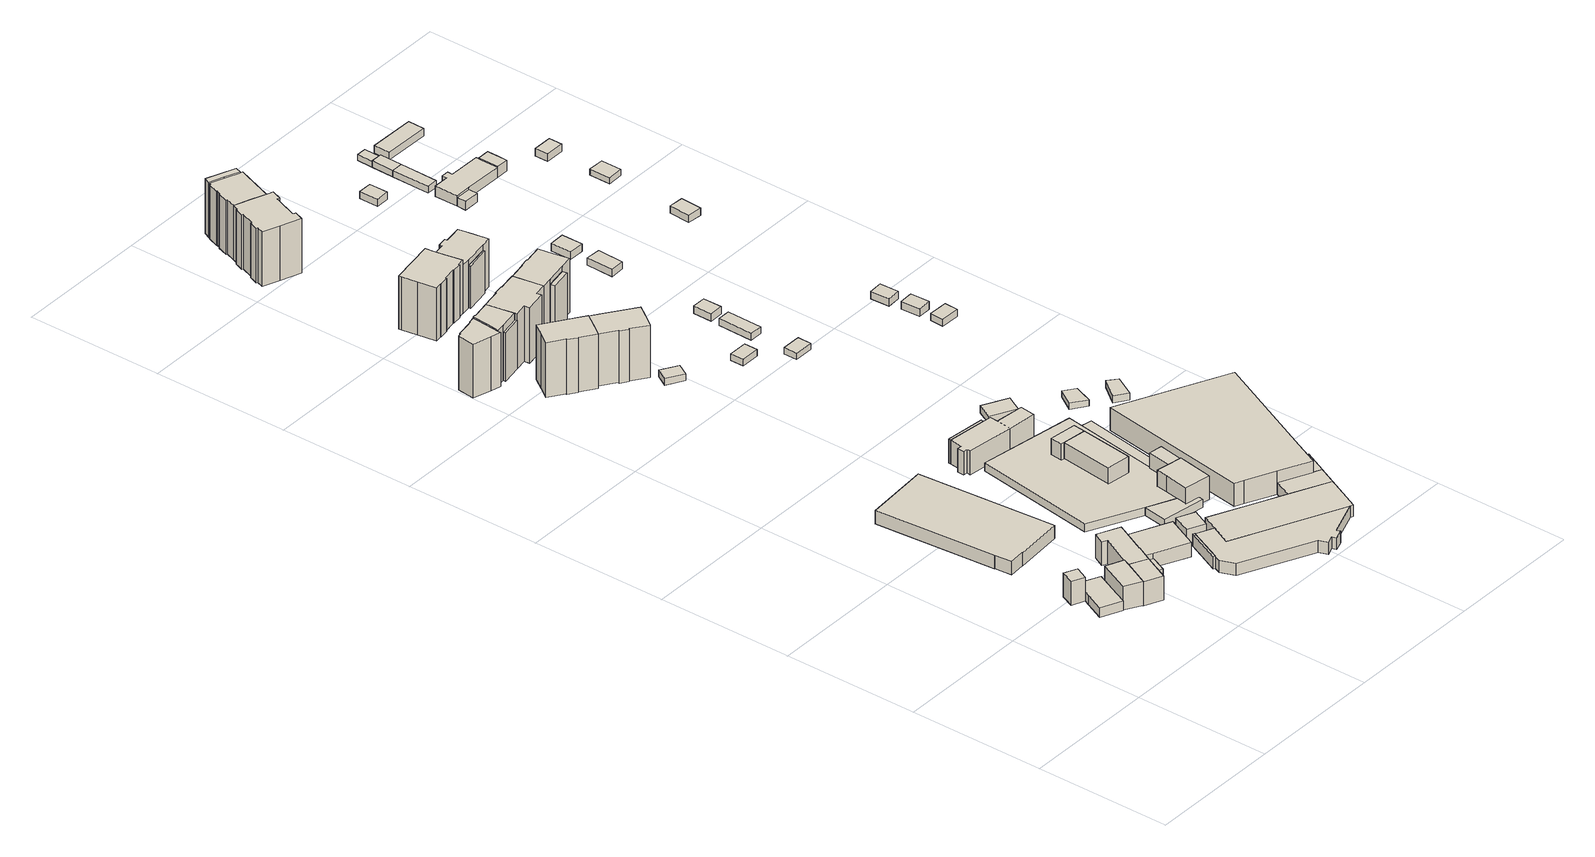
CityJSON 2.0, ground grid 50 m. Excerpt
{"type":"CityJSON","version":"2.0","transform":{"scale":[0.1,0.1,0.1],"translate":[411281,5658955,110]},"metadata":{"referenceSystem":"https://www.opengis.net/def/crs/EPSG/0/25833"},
"CityObjects":{
"building1":{"type":"Building","attributes":{"Gemeindeschluessel":14612000,"Dachneigung":49.4,"Dachorientierung":-65.41,"MittlereTraufHoehe":114.77,"QualitaetDacherkennung":26,"ObjektHoehe":6.87,"BodenHoehe":111.71,"Geometrietyp2DReferenz":"3000","AbsoluteHoehe":118.58,"Dachflaeche":164.08,"measuredHeight":6.87,"function":"31001_2000","roofType":"3100","storeysAboveGround":2},"children":["building1-1"],"geometry":[{"type":"Solid","lod":"1","boundaries":[[[[0,1,2,3,4,5,6,7]],[[8,9,10,11,12,13,14,15]],[[7,9,8,0]],[[6,10,9,7]],[[5,11,10,6]],[[4,12,11,5]],[[3,13,12,4]],[[2,14,13,3]],[[1,15,14,2]],[[0,8,15,1]]]]}]},
"building1-1":{"type":"BuildingPart","attributes":{"BezugspunktDach":"4000","Dachneigung":90,"Dachorientierung":0,"MittlereTraufHoehe":120.71,"QualitaetDacherkennung":0,"BodenHoehe":111.71,"ObjektTeilHoehe":9,"Geometrietyp2DReferenz":"3000","AbsoluteHoehe":120.71,"Dachflaeche":26.13,"measuredHeight":9,"roofType":"9999","storeysAboveGround":3},"parents":["building1"],"geometry":[{"type":"Solid","lod":"1","boundaries":[[[[16,17,18,19]],[[20,21,13,12]],[[19,21,20,16]],[[18,13,21,19]],[[17,12,13,18]],[[16,20,12,17]]]]}]},
"building2":{"type":"Building","attributes":{"Gemeindeschluessel":14612000,"Dachorientierung":0,"MittlereTraufHoehe":120.82,"ObjektHoehe":9,"BodenHoehe":111.82,"Geometrietyp2DReferenz":"3000","BezugspunktDach":"2000","AbsoluteHoehe":120.82,"Dachflaeche":88.52,"measuredHeight":9,"function":"31001_2000","storeysAboveGround":3},"geometry":[{"type":"Solid","lod":"1","boundaries":[[[[22,23,24,25,26]],[[27,28,29,30,31]],[[26,28,27,22]],[[25,29,28,26]],[[24,30,29,25]],[[23,31,30,24]],[[22,27,31,23]]]]}]},
"building3":{"type":"Building","attributes":{"Gemeindeschluessel":14612000,"Dachneigung":90,"Dachorientierung":0,"MittlereTraufHoehe":120.73,"QualitaetDacherkennung":71,"ObjektHoehe":9,"BodenHoehe":111.73,"Geometrietyp2DReferenz":"3000","AbsoluteHoehe":120.73,"Dachflaeche":76,"measuredHeight":9,"function":"31001_2000","roofType":"1000","storeysAboveGround":3},"geometry":[{"type":"Solid","lod":"1","boundaries":[[[[32,33,34,35]],[[36,37,38,39]],[[35,37,36,32]],[[34,38,37,35]],[[33,39,38,34]],[[32,36,39,33]]]]}]},
"building4":{"type":"Building","attributes":{"Gemeindeschluessel":14612000,"Dachneigung":90,"Dachorientierung":0,"MittlereTraufHoehe":120.65,"QualitaetDacherkennung":46,"ObjektHoehe":9,"BodenHoehe":111.65,"Geometrietyp2DReferenz":"3000","AbsoluteHoehe":120.65,"Dachflaeche":147.89,"measuredHeight":9,"function":"31001_2000","roofType":"1000","storeysAboveGround":3},"geometry":[{"type":"Solid","lod":"1","boundaries":[[[[40,41,42,43,44,45,46,47,48]],[[49,50,51,52,53,54,55,56,57]],[[48,50,49,40]],[[47,51,50,48]],[[46,52,51,47]],[[45,53,52,46]],[[44,54,53,45]],[[43,55,54,44]],[[42,56,55,43]],[[41,57,56,42]],[[40,49,57,41]]]]}]},
"building5":{"type":"Building","attributes":{"Dachtyp_tdc":"tdcPolyFlatRoof","Gemeindeschluessel":14612000,"Dachneigung":0,"QualitaetDacherkennung":29,"Geometrietyp2DReferenz":"3000","measuredHeight":5,"function":"31001_2000","roofType":"1000"},"geometry":[{"type":"Solid","lod":"1","boundaries":[[[[58,59,60,61,62,63,64,65]],[[66,67,68,69,70,71,72,73]],[[65,67,66,58]],[[64,68,67,65]],[[63,69,68,64]],[[62,70,69,63]],[[61,71,70,62]],[[60,72,71,61]],[[59,73,72,60]],[[58,66,73,59]]]]}]},
"building6":{"type":"Building","attributes":{"Gemeindeschluessel":14612000,"Geometrietyp2DReferenz":"3000","function":"31001_2000","roofType":"9999"},"children":["building6-1","building6-2"]},
"building6-1":{"type":"BuildingPart","attributes":{"Dachtyp_tdc":"tdcGableRoof","Dachneigung":10.09,"QualitaetDacherkennung":88,"Geometrietyp2DReferenz":"3000","measuredHeight":5.97,"roofType":"3100"},"parents":["building6"],"geometry":[{"type":"Solid","lod":"1","boundaries":[[[[74,75,76,77,78]],[[79,80,81,82,83]],[[78,80,79,74]],[[77,81,80,78]],[[76,82,81,77]],[[75,83,82,76]],[[74,79,83,75]]]]}]},
"building6-2":{"type":"BuildingPart","attributes":{"Dachtyp_tdc":"tdcPolyFlatRoof","Dachneigung":4.08,"QualitaetDacherkennung":62,"Geometrietyp2DReferenz":"3000","measuredHeight":3.6,"roofType":"2100"},"parents":["building6"],"geometry":[{"type":"Solid","lod":"1","boundaries":[[[[84,85,86,87,88,89]],[[37,90,91,82,81,92]],[[89,90,37,84]],[[88,91,90,89]],[[87,82,91,88]],[[86,81,82,87]],[[85,92,81,86]],[[84,37,92,85]]]]}]},
"building7":{"type":"Building","attributes":{"Gemeindeschluessel":14612000,"Dachneigung":90,"Dachorientierung":0,"MittlereTraufHoehe":118.32,"QualitaetDacherkennung":99,"ObjektHoehe":5.95,"BodenHoehe":112.37,"Geometrietyp2DReferenz":"3000","AbsoluteHoehe":118.32,"Dachflaeche":51.78,"measuredHeight":5.95,"function":"31001_2000","roofType":"1000","storeysAboveGround":2},"geometry":[{"type":"Solid","lod":"1","boundaries":[[[[93,94,95,96]],[[97,98,99,100]],[[96,98,97,93]],[[95,99,98,96]],[[94,100,99,95]],[[93,97,100,94]]]]}]},
"building8":{"type":"Building","attributes":{"Gemeindeschluessel":14612000,"Geometrietyp2DReferenz":"3000","function":"31001_9998","roofType":"9999"},"children":["building8-1","building8-2","building8-3"]},
"building8-1":{"type":"BuildingPart","attributes":{"Dachtyp_tdc":"tdcHipAndGableRoof","Dachneigung":38.94,"QualitaetDacherkennung":28,"Geometrietyp2DReferenz":"3000","measuredHeight":23.14,"roofType":"5000"},"parents":["building8"],"geometry":[{"type":"Solid","lod":"1","boundaries":[[[[101,102,103,104,105,106,107,108,109,110,111]],[[112,113,114,115,116,117,118,119,120,121,122]],[[111,113,112,101]],[[110,114,113,111]],[[109,115,114,110]],[[108,116,115,109]],[[107,117,116,108]],[[106,118,117,107]],[[105,119,118,106]],[[104,120,119,105]],[[103,121,120,104]],[[102,122,121,103]],[[101,112,122,102]]]]}]},
"building8-2":{"type":"BuildingPart","attributes":{"Dachtyp_tdc":"tdcGableRoof","Dachneigung":45.6,"QualitaetDacherkennung":60,"Geometrietyp2DReferenz":"3000","measuredHeight":23.59,"roofType":"3100"},"parents":["building8"],"geometry":[{"type":"Solid","lod":"1","boundaries":[[[[123,124,125,126,127,128,129,130,131]],[[121,132,119,133,134,135,136,137,138]],[[131,132,121,123]],[[130,119,132,131]],[[129,133,119,130]],[[128,134,133,129]],[[127,135,134,128]],[[126,136,135,127]],[[125,137,136,126]],[[124,138,137,125]],[[123,121,138,124]]]]}]},
"building8-3":{"type":"BuildingPart","attributes":{"Dachtyp_tdc":"tdcPolyFlatRoof","Dachneigung":30.76,"QualitaetDacherkennung":30,"Geometrietyp2DReferenz":"3000","measuredHeight":18.64,"roofType":"2100"},"parents":["building8"],"geometry":[{"type":"Solid","lod":"1","boundaries":[[[[139,140,141,142]],[[137,143,144,138]],[[142,143,137,139]],[[141,144,143,142]],[[140,138,144,141]],[[139,137,138,140]]]]}]},
"building9":{"type":"Building","attributes":{"Gemeindeschluessel":14612000,"Geometrietyp2DReferenz":"3000","function":"31001_9998","roofType":"9999"},"children":["building9-1","building9-2"]},
"building9-1":{"type":"BuildingPart","attributes":{"Dachtyp_tdc":"tdcGableRoof","Dachneigung":44.3,"QualitaetDacherkennung":59,"Geometrietyp2DReferenz":"3000","measuredHeight":23.44,"roofType":"3100"},"parents":["building9"],"geometry":[{"type":"Solid","lod":"1","boundaries":[[[[145,146,147,148,149,150,151,152,153,154,155,156]],[[157,158,159,160,161,162,163,164,165,166,167,168]],[[156,158,157,145]],[[155,159,158,156]],[[154,160,159,155]],[[153,161,160,154]],[[152,162,161,153]],[[151,163,162,152]],[[150,164,163,151]],[[149,165,164,150]],[[148,166,165,149]],[[147,167,166,148]],[[146,168,167,147]],[[145,157,168,146]]]]}]},
"building9-2":{"type":"BuildingPart","attributes":{"Dachtyp_tdc":"tdcPolyFlatRoof","Dachneigung":44.25,"QualitaetDacherkennung":31,"Geometrietyp2DReferenz":"3000","measuredHeight":20.07,"roofType":"2100"},"parents":["building9"],"geometry":[{"type":"Solid","lod":"1","boundaries":[[[[169,170,171,172]],[[173,164,163,174]],[[172,164,173,169]],[[171,163,164,172]],[[170,174,163,171]],[[169,173,174,170]]]]}]},
"building10":{"type":"Building","attributes":{"Gemeindeschluessel":14612000,"Geometrietyp2DReferenz":"3000","function":"31001_2000","roofType":"9999"},"children":["building10-1","building10-2"]},
"building10-1":{"type":"BuildingPart","attributes":{"Dachtyp_tdc":"tdcPolyFlatRoof","Dachneigung":0,"QualitaetDacherkennung":21,"Geometrietyp2DReferenz":"3000","measuredHeight":3,"roofType":"1000"},"parents":["building10"],"geometry":[{"type":"Solid","lod":"1","boundaries":[[[[175,176,177,178,179]],[[180,181,182,183,184]],[[179,181,180,175]],[[178,182,181,179]],[[177,183,182,178]],[[176,184,183,177]],[[175,180,184,176]]]]}]},
"building10-2":{"type":"BuildingPart","attributes":{"Dachtyp_tdc":"tdcPolyFlatRoof","Dachneigung":0,"QualitaetDacherkennung":15,"Geometrietyp2DReferenz":"3000","measuredHeight":3.11,"roofType":"1000"},"parents":["building10"],"geometry":[{"type":"Solid","lod":"1","boundaries":[[[[185,186,187,188]],[[182,189,190,183]],[[188,189,182,185]],[[187,190,189,188]],[[186,183,190,187]],[[185,182,183,186]]]]}]},
"building11":{"type":"Building","attributes":{"Gemeindeschluessel":14612000,"Geometrietyp2DReferenz":"3000","function":"31001_9998","roofType":"9999"},"children":["building11-1","building11-2"]},
"building11-1":{"type":"BuildingPart","attributes":{"Dachtyp_tdc":"tdcPolyFlatRoof","Dachneigung":43.2,"QualitaetDacherkennung":30,"Geometrietyp2DReferenz":"3000","measuredHeight":19.04,"roofType":"2100"},"parents":["building11"],"geometry":[{"type":"Solid","lod":"1","boundaries":[[[[191,192,193,194]],[[195,196,197,198]],[[194,196,195,191]],[[193,197,196,194]],[[192,198,197,193]],[[191,195,198,192]]]]}]},
"building11-2":{"type":"BuildingPart","attributes":{"Dachtyp_tdc":"tdcGableRoof","Dachneigung":45.19,"QualitaetDacherkennung":58,"Geometrietyp2DReferenz":"3000","measuredHeight":22.6,"roofType":"3100"},"parents":["building11"],"geometry":[{"type":"Solid","lod":"1","boundaries":[[[[199,200,201,202,203,204,205,206,207,208,209,210]],[[211,212,213,214,215,216,195,198,217,218,219,220]],[[210,212,211,199]],[[209,213,212,210]],[[208,214,213,209]],[[207,215,214,208]],[[206,216,215,207]],[[205,195,216,206]],[[204,198,195,205]],[[203,217,198,204]],[[202,218,217,203]],[[201,219,218,202]],[[200,220,219,201]],[[199,211,220,200]]]]}]},
"building12":{"type":"Building","attributes":{"Dachtyp_tdc":"tdcFreeFormRoof","Gemeindeschluessel":14612000,"Dachneigung":44.04,"QualitaetDacherkennung":41,"Geometrietyp2DReferenz":"3000","measuredHeight":23.61,"function":"31001_9998","roofType":"5000"},"geometry":[{"type":"Solid","lod":"1","boundaries":[[[[221,222,223,224,225,226,227,228,229,230,231,232]],[[135,233,234,235,236,237,238,239,240,241,242,143]],[[232,233,135,221]],[[231,234,233,232]],[[230,235,234,231]],[[229,236,235,230]],[[228,237,236,229]],[[227,238,237,228]],[[226,239,238,227]],[[225,240,239,226]],[[224,241,240,225]],[[223,242,241,224]],[[222,143,242,223]],[[221,135,143,222]]]]}]},
"building13":{"type":"Building","attributes":{"Gemeindeschluessel":14612000,"Dachneigung":90,"Dachorientierung":0,"MittlereTraufHoehe":121.2,"QualitaetDacherkennung":84,"ObjektHoehe":9,"BodenHoehe":112.2,"Geometrietyp2DReferenz":"3000","AbsoluteHoehe":121.2,"Dachflaeche":130.04,"measuredHeight":9,"function":"31001_2000","roofType":"1000","storeysAboveGround":3},"geometry":[{"type":"Solid","lod":"1","boundaries":[[[[243,244,245,246,247,248,249]],[[250,251,252,253,254,255,256]],[[249,251,250,243]],[[248,252,251,249]],[[247,253,252,248]],[[246,254,253,247]],[[245,255,254,246]],[[244,256,255,245]],[[243,250,256,244]]]]}]},
"building14":{"type":"Building","attributes":{"Gemeindeschluessel":14612000,"Dachneigung":90,"Dachorientierung":0,"MittlereTraufHoehe":121.33,"QualitaetDacherkennung":0,"ObjektHoehe":9,"BodenHoehe":112.33,"Geometrietyp2DReferenz":"3000","AbsoluteHoehe":121.33,"Dachflaeche":154.87,"measuredHeight":9,"function":"31001_2000","roofType":"9999","storeysAboveGround":3},"children":["building14-1","building14-2"],"geometry":[{"type":"Solid","lod":"1","boundaries":[[[[257,258,259,260,261,262,263,264,265,266,267,268,269,270,271]],[[272,273,274,275,276,277,278,279,280,281,282,283,284,285,286]],[[271,273,272,257]],[[270,274,273,271]],[[269,275,274,270]],[[268,276,275,269]],[[267,277,276,268]],[[266,278,277,267]],[[265,279,278,266]],[[264,280,279,265]],[[263,281,280,264]],[[262,282,281,263]],[[261,283,282,262]],[[260,284,283,261]],[[259,285,284,260]],[[258,286,285,259]],[[257,272,286,258]]]]}]},
"building14-1":{"type":"BuildingPart","attributes":{"Dachneigung":90,"Dachorientierung":0,"MittlereTraufHoehe":121.33,"QualitaetDacherkennung":45,"BodenHoehe":112.33,"ObjektTeilHoehe":9,"Geometrietyp2DReferenz":"3000","AbsoluteHoehe":121.33,"Dachflaeche":58.87,"measuredHeight":9,"roofType":"1000","storeysAboveGround":3},"parents":["building14"],"geometry":[{"type":"Solid","lod":"1","boundaries":[[[[261,262,263,264,260]],[[283,284,280,281,282]],[[260,284,283,261]],[[264,280,284,260]],[[263,281,280,264]],[[262,282,281,263]],[[261,283,282,262]]]]}]},
"building14-2":{"type":"BuildingPart","attributes":{"Dachneigung":90,"Dachorientierung":0,"MittlereTraufHoehe":121.33,"QualitaetDacherkennung":72,"BodenHoehe":112.33,"ObjektTeilHoehe":9,"Geometrietyp2DReferenz":"3000","AbsoluteHoehe":121.33,"Dachflaeche":14.29,"measuredHeight":9,"roofType":"1000","storeysAboveGround":3},"parents":["building14"],"geometry":[{"type":"Solid","lod":"1","boundaries":[[[[269,266,267,268]],[[275,276,277,278]],[[268,276,275,269]],[[267,277,276,268]],[[266,278,277,267]],[[269,275,278,266]]]]}]},
"building15":{"type":"Building","attributes":{"Gemeindeschluessel":14612000,"Dachneigung":90,"Dachorientierung":0,"MittlereTraufHoehe":121.15,"QualitaetDacherkennung":70,"ObjektHoehe":9,"BodenHoehe":112.15,"Geometrietyp2DReferenz":"3000","AbsoluteHoehe":121.15,"Dachflaeche":171.07,"measuredHeight":9,"function":"31001_2000","roofType":"1000","storeysAboveGround":3},"geometry":[{"type":"Solid","lod":"1","boundaries":[[[[287,288,289,290]],[[291,292,293,294]],[[290,292,291,287]],[[289,293,292,290]],[[288,294,293,289]],[[287,291,294,288]]]]}]},
"building16":{"type":"Building","attributes":{"Dachtyp_tdc":"tdcPolyFlatRoof","Gemeindeschluessel":14612000,"Dachneigung":6.72,"QualitaetDacherkennung":76,"Geometrietyp2DReferenz":"3000","measuredHeight":2.74,"function":"31001_9998","roofType":"2100"},"geometry":[{"type":"Solid","lod":"1","boundaries":[[[[295,296,297,298]],[[299,300,301,302]],[[298,300,299,295]],[[297,301,300,298]],[[296,302,301,297]],[[295,299,302,296]]]]}]},
"building17":{"type":"Building","attributes":{"Dachtyp_tdc":"tdcGableRoof","Gemeindeschluessel":14612000,"Dachneigung":33.74,"QualitaetDacherkennung":61,"Geometrietyp2DReferenz":"3000","measuredHeight":22.4,"function":"31001_9998","roofType":"3100"},"geometry":[{"type":"Solid","lod":"1","boundaries":[[[[303,304,305,306,307,308,309,310,311,312,313,314,315,316,317,318,319]],[[320,321,322,323,324,325,326,327,328,329,330,331,332,333,334,335,336]],[[319,321,320,303]],[[318,322,321,319]],[[317,323,322,318]],[[316,324,323,317]],[[315,325,324,316]],[[314,326,325,315]],[[313,327,326,314]],[[312,328,327,313]],[[311,329,328,312]],[[310,330,329,311]],[[309,331,330,310]],[[308,332,331,309]],[[307,333,332,308]],[[306,334,333,307]],[[305,335,334,306]],[[304,336,335,305]],[[303,320,336,304]]]]}]},
"building18":{"type":"Building","attributes":{"Gemeindeschluessel":14612000,"Dachorientierung":0,"MittlereTraufHoehe":121.15,"ObjektHoehe":9,"BodenHoehe":112.15,"Geometrietyp2DReferenz":"3000","BezugspunktDach":"2000","AbsoluteHoehe":121.15,"Dachflaeche":45.06,"measuredHeight":9,"function":"31001_2000","storeysAboveGround":3},"geometry":[{"type":"Solid","lod":"1","boundaries":[[[[337,287,290,338,339]],[[340,341,342,292,291]],[[339,341,340,337]],[[338,342,341,339]],[[290,292,342,338]],[[287,291,292,290]],[[337,340,291,287]]]]}]},
"building19":{"type":"Building","attributes":{"Gemeindeschluessel":14612000,"Dachneigung":84.94,"Dachorientierung":0,"MittlereTraufHoehe":120.86,"QualitaetDacherkennung":100,"ObjektHoehe":9,"BodenHoehe":112.08,"Geometrietyp2DReferenz":"3000","AbsoluteHoehe":121.08,"Dachflaeche":45.59,"measuredHeight":9,"function":"31001_2000","roofType":"2100","storeysAboveGround":3},"geometry":[{"type":"Solid","lod":"1","boundaries":[[[[343,344,345,346]],[[347,348,349,350]],[[346,348,347,343]],[[345,349,348,346]],[[344,350,349,345]],[[343,347,350,344]]]]}]},
"building20":{"type":"Building","attributes":{"Gemeindeschluessel":14612000,"Geometrietyp2DReferenz":"3000","function":"31001_2000","roofType":"9999"},"children":["building20-1","building20-2","building20-3","building20-4","building20-5","building20-6"]},
"building20-1":{"type":"BuildingPart","attributes":{"Dachtyp_tdc":"tdcPolyFlatRoof","Dachneigung":0,"QualitaetDacherkennung":89,"Geometrietyp2DReferenz":"3000","measuredHeight":4.44,"roofType":"1000"},"parents":["building20"],"geometry":[{"type":"Solid","lod":"1","boundaries":[[[[351,352,353,354,355,356,357,358]],[[359,360,361,362,363,364,365,366]],[[358,360,359,351]],[[357,361,360,358]],[[356,362,361,357]],[[355,363,362,356]],[[354,364,363,355]],[[353,365,364,354]],[[352,366,365,353]],[[351,359,366,352]]]]}]},
"building20-2":{"type":"BuildingPart","attributes":{"Dachtyp_tdc":"tdcPolyFlatRoof","Dachneigung":0,"QualitaetDacherkennung":88,"Geometrietyp2DReferenz":"3000","measuredHeight":8.73,"roofType":"1000"},"parents":["building20"],"geometry":[{"type":"Solid","lod":"1","boundaries":[[[[367,368,369,370,371,372,373]],[[374,375,376,377,378,379,380]],[[373,375,374,367]],[[372,376,375,373]],[[371,377,376,372]],[[370,378,377,371]],[[369,379,378,370]],[[368,380,379,369]],[[367,374,380,368]]]]}]},
"building20-3":{"type":"BuildingPart","attributes":{"Dachtyp_tdc":"tdcPolyFlatRoof","Dachneigung":0,"QualitaetDacherkennung":48,"Geometrietyp2DReferenz":"3000","measuredHeight":4.52,"roofType":"1000"},"parents":["building20"],"geometry":[{"type":"Solid","lod":"1","boundaries":[[[[381,382,383,384]],[[385,386,387,388]],[[384,386,385,381]],[[383,387,386,384]],[[382,388,387,383]],[[381,385,388,382]]]]}]},
"building20-4":{"type":"BuildingPart","attributes":{"Dachtyp_tdc":"tdcPolyFlatRoof","Dachneigung":0,"QualitaetDacherkennung":76,"Geometrietyp2DReferenz":"3000","measuredHeight":4.42,"roofType":"1000"},"parents":["building20"],"geometry":[{"type":"Solid","lod":"1","boundaries":[[[[389,390,352,351]],[[391,359,366,375]],[[351,359,391,389]],[[352,366,359,351]],[[390,375,366,352]],[[389,391,375,390]]]]}]},
"building20-5":{"type":"BuildingPart","attributes":{"Dachtyp_tdc":"tdcPolyFlatRoof","Dachneigung":0,"QualitaetDacherkennung":91,"Geometrietyp2DReferenz":"3000","measuredHeight":4.44,"roofType":"1000"},"parents":["building20"],"geometry":[{"type":"Solid","lod":"1","boundaries":[[[[392,393,394,357,356,355,395,396,397,398,399,400,401]],[[402,403,404,405,406,407,385,388,363,362,361,408,409]],[[401,403,402,392]],[[400,404,403,401]],[[399,405,404,400]],[[398,406,405,399]],[[397,407,406,398]],[[396,385,407,397]],[[395,388,385,396]],[[355,363,388,395]],[[356,362,363,355]],[[357,361,362,356]],[[394,408,361,357]],[[393,409,408,394]],[[392,402,409,393]]]]}]},
"building20-6":{"type":"BuildingPart","attributes":{"Dachtyp_tdc":"tdcPolyFlatRoof","Dachneigung":0,"QualitaetDacherkennung":45,"Geometrietyp2DReferenz":"3000","measuredHeight":4.55,"roofType":"1000"},"parents":["building20"],"geometry":[{"type":"Solid","lod":"1","boundaries":[[[[410,411,412,413]],[[414,391,374,380]],[[413,391,414,410]],[[412,374,391,413]],[[411,380,374,412]],[[410,414,380,411]]]]}]},
"building21":{"type":"Building","attributes":{"Dachtyp_tdc":"tdcGableRoof","Gemeindeschluessel":14612000,"Dachneigung":41.42,"QualitaetDacherkennung":70,"Geometrietyp2DReferenz":"3000","measuredHeight":24.03,"function":"31001_9998","roofType":"3100"},"geometry":[{"type":"Solid","lod":"1","boundaries":[[[[415,416,417,418,419,420,421,422,423,424,425,426,427,428,429,430,431,432,433]],[[434,435,436,437,438,439,440,441,442,443,444,445,446,447,448,449,450,451,452]],[[433,435,434,415]],[[432,436,435,433]],[[431,437,436,432]],[[430,438,437,431]],[[429,439,438,430]],[[428,440,439,429]],[[427,441,440,428]],[[426,442,441,427]],[[425,443,442,426]],[[424,444,443,425]],[[423,445,444,424]],[[422,446,445,423]],[[421,447,446,422]],[[420,448,447,421]],[[419,449,448,420]],[[418,450,449,419]],[[417,451,450,418]],[[416,452,451,417]],[[415,434,452,416]]]]}]},
"building22":{"type":"Building","attributes":{"Gemeindeschluessel":14612000,"Dachneigung":84.56,"Dachorientierung":9.23,"MittlereTraufHoehe":113.98,"QualitaetDacherkennung":46,"ObjektHoehe":2.17,"BodenHoehe":112.06,"Geometrietyp2DReferenz":"3000","AbsoluteHoehe":114.23,"Dachflaeche":167.73,"measuredHeight":2.17,"function":"31001_2000","roofType":"3100","storeysAboveGround":1},"geometry":[{"type":"Solid","lod":"1","boundaries":[[[[453,454,455,456]],[[457,350,349,458]],[[456,350,457,453]],[[455,349,350,456]],[[454,458,349,455]],[[453,457,458,454]]]]}]},
"building23":{"type":"Building","attributes":{"Gemeindeschluessel":14612000,"Geometrietyp2DReferenz":"3000","function":"31001_9998","roofType":"9999"},"children":["building23-1","building23-2"]},
"building23-1":{"type":"BuildingPart","attributes":{"Dachtyp_tdc":"tdcFreeFormRoof","Dachneigung":56.08,"QualitaetDacherkennung":22,"Geometrietyp2DReferenz":"3000","measuredHeight":19.09,"roofType":"5000"},"parents":["building23"],"geometry":[{"type":"Solid","lod":"1","boundaries":[[[[459,460,461,462]],[[463,464,465,466]],[[462,463,466,459]],[[461,464,463,462]],[[460,465,464,461]],[[459,466,465,460]]]]}]},
"building23-2":{"type":"BuildingPart","attributes":{"Dachtyp_tdc":"tdcGableRoof","Dachneigung":44.61,"QualitaetDacherkennung":58,"Geometrietyp2DReferenz":"3000","measuredHeight":23.21,"roofType":"3100"},"parents":["building23"],"geometry":[{"type":"Solid","lod":"1","boundaries":[[[[467,468,469,470,471,472,473,474,475,476,477,478]],[[479,480,481,482,483,484,466,465,485,486,487,488]],[[478,480,479,467]],[[477,481,480,478]],[[476,482,481,477]],[[475,483,482,476]],[[474,484,483,475]],[[473,466,484,474]],[[472,465,466,473]],[[471,485,465,472]],[[470,486,485,471]],[[469,487,486,470]],[[468,488,487,469]],[[467,479,488,468]]]]}]},
"building24":{"type":"Building","attributes":{"Dachtyp_tdc":"tdcPolyFlatRoof","Gemeindeschluessel":14612000,"Dachneigung":0,"QualitaetDacherkennung":70,"Geometrietyp2DReferenz":"3000","measuredHeight":2.69,"function":"31001_9998","roofType":"1000"},"geometry":[{"type":"Solid","lod":"1","boundaries":[[[[489,490,491,492]],[[493,494,495,496]],[[492,494,493,489]],[[491,495,494,492]],[[490,496,495,491]],[[489,493,496,490]]]]}]},
"building25":{"type":"Building","attributes":{"Gemeindeschluessel":14612000,"Geometrietyp2DReferenz":"3000","function":"31001_9998","roofType":"9999"},"children":["building25-1","building25-2"]},
"building25-1":{"type":"BuildingPart","attributes":{"Dachtyp_tdc":"tdcFreeFormRoof","Dachneigung":34.52,"QualitaetDacherkennung":11,"Geometrietyp2DReferenz":"3000","measuredHeight":16.08,"roofType":"5000"},"parents":["building25"],"geometry":[{"type":"Solid","lod":"1","boundaries":[[[[497,498,499,500]],[[501,502,503,504]],[[500,502,501,497]],[[499,503,502,500]],[[498,504,503,499]],[[497,501,504,498]]]]}]},
"building25-2":{"type":"BuildingPart","attributes":{"Dachtyp_tdc":"tdcGableRoof","Dachneigung":41.1,"QualitaetDacherkennung":64,"Geometrietyp2DReferenz":"3000","measuredHeight":21.06,"roofType":"3100"},"parents":["building25"],"geometry":[{"type":"Solid","lod":"1","boundaries":[[[[505,506,507,508,509,510,511,512,513,514,515,516]],[[517,518,519,520,521,522,501,504,523,524,525,526]],[[516,518,517,505]],[[515,519,518,516]],[[514,520,519,515]],[[513,521,520,514]],[[512,522,521,513]],[[511,501,522,512]],[[510,504,501,511]],[[509,523,504,510]],[[508,524,523,509]],[[507,525,524,508]],[[506,526,525,507]],[[505,517,526,506]]]]}]},
"building26":{"type":"Building","attributes":{"Dachtyp_tdc":"tdcPolyFlatRoof","Gemeindeschluessel":14612000,"Dachneigung":5.93,"QualitaetDacherkennung":80,"Geometrietyp2DReferenz":"3000","measuredHeight":2.63,"function":"31001_9998","roofType":"2100"},"geometry":[{"type":"Solid","lod":"1","boundaries":[[[[527,528,529,530]],[[531,532,533,534]],[[530,532,531,527]],[[529,533,532,530]],[[528,534,533,529]],[[527,531,534,528]]]]}]},
"building27":{"type":"Building","attributes":{"Gemeindeschluessel":14612000,"Geometrietyp2DReferenz":"3000","function":"31001_9998","roofType":"9999"},"children":["building27-1","building27-2","building27-3"]},
"building27-1":{"type":"BuildingPart","attributes":{"Dachtyp_tdc":"tdcGableRoof","Dachneigung":48.84,"QualitaetDacherkennung":62,"Geometrietyp2DReferenz":"3000","measuredHeight":24.03,"roofType":"3100"},"parents":["building27"],"geometry":[{"type":"Solid","lod":"1","boundaries":[[[[535,536,537,538,539,540]],[[541,542,543,544,545,546]],[[540,542,541,535]],[[539,543,542,540]],[[538,544,543,539]],[[537,545,544,538]],[[536,546,545,537]],[[535,541,546,536]]]]}]},
"building27-2":{"type":"BuildingPart","attributes":{"Dachtyp_tdc":"tdcFreeFormRoof","Dachneigung":77.68,"QualitaetDacherkennung":41,"Geometrietyp2DReferenz":"3000","measuredHeight":19.38,"roofType":"5000"},"parents":["building27"],"geometry":[{"type":"Solid","lod":"1","boundaries":[[[[547,548,549,550,551,552,553]],[[554,555,556,451,557,558,559]],[[553,555,554,547]],[[552,556,555,553]],[[551,451,556,552]],[[550,557,451,551]],[[549,558,557,550]],[[548,559,558,549]],[[547,554,559,548]]]]}]},
"building27-3":{"type":"BuildingPart","attributes":{"Dachtyp_tdc":"tdcGableRoof","Dachneigung":39.2,"QualitaetDacherkennung":67,"Geometrietyp2DReferenz":"3000","measuredHeight":23.85,"roofType":"3100"},"parents":["building27"],"geometry":[{"type":"Solid","lod":"1","boundaries":[[[[560,561,562,563,564,565,566,567,568,569,570,571,572,573,574,575]],[[576,577,578,579,580,581,582,545,583,543,584,558,557,585,449,586]],[[575,577,576,560]],[[574,578,577,575]],[[573,579,578,574]],[[572,580,579,573]],[[571,581,580,572]],[[570,582,581,571]],[[569,545,582,570]],[[568,583,545,569]],[[567,543,583,568]],[[566,584,543,567]],[[565,558,584,566]],[[564,557,558,565]],[[563,585,557,564]],[[562,449,585,563]],[[561,586,449,562]],[[560,576,586,561]]]]}]},
"building28":{"type":"Building","attributes":{"Gemeindeschluessel":14612000,"Dachtyp_tdc":"tdcGableRoof","Dachneigung":26.44,"QualitaetDacherkennung":71,"Geometrietyp2DReferenz":"3000","measuredHeight":2.99,"function":"31001_9998","roofType":"3100"},"geometry":[{"type":"Solid","lod":"1","boundaries":[[[[587,588,589,590]],[[591,592,593,594]],[[590,592,591,587]],[[589,593,592,590]],[[588,594,593,589]],[[587,591,594,588]]]]}]},
"building29":{"type":"Building","attributes":{"Gemeindeschluessel":14612000,"Dachneigung":90,"Dachorientierung":0,"MittlereTraufHoehe":115.11,"QualitaetDacherkennung":89,"ObjektHoehe":2.38,"BodenHoehe":112.73,"Geometrietyp2DReferenz":"3000","AbsoluteHoehe":115.11,"Dachflaeche":39.95,"measuredHeight":2.38,"function":"31001_9998","roofType":"1000","storeysAboveGround":1},"geometry":[{"type":"Solid","lod":"1","boundaries":[[[[595,596,597,598]],[[599,600,601,602]],[[598,600,599,595]],[[597,601,600,598]],[[596,602,601,597]],[[595,599,602,596]]]]}]},
"building30":{"type":"Building","attributes":{"Dachtyp_tdc":"tdcPolyFlatRoof","Gemeindeschluessel":14612000,"Dachneigung":2.9,"QualitaetDacherkennung":73,"Geometrietyp2DReferenz":"3000","measuredHeight":2.73,"function":"31001_9998","roofType":"2100"},"geometry":[{"type":"Solid","lod":"1","boundaries":[[[[603,604,605,606]],[[607,608,609,610]],[[606,608,607,603]],[[605,609,608,606]],[[604,610,609,605]],[[603,607,610,604]]]]}]},
"building31":{"type":"Building","attributes":{"Dachtyp_tdc":"tdcPolyFlatRoof","Gemeindeschluessel":14612000,"Dachneigung":6.2,"QualitaetDacherkennung":91,"Geometrietyp2DReferenz":"3000","measuredHeight":3.02,"function":"31001_9998","roofType":"2100"},"geometry":[{"type":"Solid","lod":"1","boundaries":[[[[611,612,613,614]],[[615,616,617,618]],[[614,616,615,611]],[[613,617,616,614]],[[612,618,617,613]],[[611,615,618,612]]]]}]},
"building32":{"type":"Building","attributes":{"Dachtyp_tdc":"tdcPolyFlatRoof","Gemeindeschluessel":14612000,"Dachneigung":0,"QualitaetDacherkennung":68,"Geometrietyp2DReferenz":"3000","measuredHeight":2.68,"function":"31001_9998","roofType":"1000"},"geometry":[{"type":"Solid","lod":"1","boundaries":[[[[619,620,621,622]],[[623,624,625,626]],[[622,624,623,619]],[[621,625,624,622]],[[620,626,625,621]],[[619,623,626,620]]]]}]},
"building33":{"type":"Building","attributes":{"Dachtyp_tdc":"tdcPolyFlatRoof","Gemeindeschluessel":14612000,"Dachneigung":6.3,"QualitaetDacherkennung":64,"Geometrietyp2DReferenz":"3000","measuredHeight":3.22,"function":"31001_9998","roofType":"2100"},"geometry":[{"type":"Solid","lod":"1","boundaries":[[[[627,628,629,630]],[[631,632,633,634]],[[630,632,631,627]],[[629,633,632,630]],[[628,634,633,629]],[[627,631,634,628]]]]}]},
"building34":{"type":"Building","attributes":{"Dachtyp_tdc":"tdcPolyFlatRoof","Gemeindeschluessel":14612000,"Dachneigung":5.1,"QualitaetDacherkennung":86,"Geometrietyp2DReferenz":"3000","measuredHeight":3.06,"function":"31001_9998","roofType":"2100"},"geometry":[{"type":"Solid","lod":"1","boundaries":[[[[635,636,637,638]],[[639,640,641,642]],[[638,640,639,635]],[[637,641,640,638]],[[636,642,641,637]],[[635,639,642,636]]]]}]},
"building35":{"type":"Building","attributes":{"Dachtyp_tdc":"tdcPolyFlatRoof","Gemeindeschluessel":14612000,"Dachneigung":6.22,"QualitaetDacherkennung":68,"Geometrietyp2DReferenz":"3000","measuredHeight":2.96,"function":"31001_9998","roofType":"2100"},"geometry":[{"type":"Solid","lod":"1","boundaries":[[[[643,644,645,646]],[[647,648,649,650]],[[646,648,647,643]],[[645,649,648,646]],[[644,650,649,645]],[[643,647,650,644]]]]}]},
"building36":{"type":"Building","attributes":{"Dachtyp_tdc":"tdcPolyFlatRoof","Gemeindeschluessel":14612000,"Dachneigung":0,"QualitaetDacherkennung":86,"Geometrietyp2DReferenz":"3000","measuredHeight":2.66,"function":"31001_9998","roofType":"1000"},"geometry":[{"type":"Solid","lod":"1","boundaries":[[[[651,652,653,654]],[[655,656,657,658]],[[654,656,655,651]],[[653,657,656,654]],[[652,658,657,653]],[[651,655,658,652]]]]}]},
"building37":{"type":"Building","attributes":{"Dachtyp_tdc":"tdcGableRoof","Gemeindeschluessel":14612000,"Dachneigung":15.75,"QualitaetDacherkennung":82,"Geometrietyp2DReferenz":"3000","measuredHeight":3.34,"function":"31001_9998","roofType":"3100"},"geometry":[{"type":"Solid","lod":"1","boundaries":[[[[659,660,661,662]],[[663,664,665,666]],[[662,664,663,659]],[[661,665,664,662]],[[660,666,665,661]],[[659,663,666,660]]]]}]},
"building38":{"type":"Building","attributes":{"Dachtyp_tdc":"tdcFreeFormRoof","Gemeindeschluessel":14612000,"Dachneigung":11.62,"QualitaetDacherkennung":82,"Geometrietyp2DReferenz":"3000","measuredHeight":3.01,"function":"31001_9998","roofType":"5000"},"geometry":[{"type":"Solid","lod":"1","boundaries":[[[[667,668,669,670]],[[671,672,673,674]],[[670,672,671,667]],[[669,673,672,670]],[[668,674,673,669]],[[667,671,674,668]]]]}]},
"building39":{"type":"Building","attributes":{"Dachtyp_tdc":"tdcPolyFlatRoof","Gemeindeschluessel":14612000,"Dachneigung":7.87,"QualitaetDacherkennung":93,"Geometrietyp2DReferenz":"3000","measuredHeight":2.8,"function":"31001_9998","roofType":"2100"},"geometry":[{"type":"Solid","lod":"1","boundaries":[[[[675,676,677,678,679]],[[680,681,682,683,684]],[[679,681,680,675]],[[678,682,681,679]],[[677,683,682,678]],[[676,684,683,677]],[[675,680,684,676]]]]}]},
"building40":{"type":"Building","attributes":{"Dachtyp_tdc":"tdcPolyFlatRoof","Gemeindeschluessel":14612000,"Dachneigung":8.77,"QualitaetDacherkennung":99,"Geometrietyp2DReferenz":"3000","measuredHeight":2.86,"function":"31001_9998","roofType":"2100"},"geometry":[{"type":"Solid","lod":"1","boundaries":[[[[678,677,685,686,687,679]],[[682,681,688,689,690,683]],[[679,681,682,678]],[[687,688,681,679]],[[686,689,688,687]],[[685,690,689,686]],[[677,683,690,685]],[[678,682,683,677]]]]}]},
"building41":{"type":"Building","attributes":{"Dachtyp_tdc":"tdcPolyFlatRoof","Gemeindeschluessel":14612000,"Dachneigung":9.11,"QualitaetDacherkennung":98,"Geometrietyp2DReferenz":"3000","measuredHeight":2.54,"function":"31001_9998","roofType":"2100"},"geometry":[{"type":"Solid","lod":"1","boundaries":[[[[691,692,693,694]],[[689,688,695,696]],[[694,688,689,691]],[[693,695,688,694]],[[692,696,695,693]],[[691,689,696,692]]]]}]},
"building42":{"type":"Building","attributes":{"Gemeindeschluessel":14612000,"Geometrietyp2DReferenz":"3000","function":"31001_9998","roofType":"9999"},"children":["building42-1","building42-2","building42-3"]},
"building42-1":{"type":"BuildingPart","attributes":{"Dachtyp_tdc":"tdcGableRoof","Dachneigung":12.76,"QualitaetDacherkennung":86,"Geometrietyp2DReferenz":"3000","measuredHeight":4.54,"roofType":"3100"},"parents":["building42"],"geometry":[{"type":"Solid","lod":"1","boundaries":[[[[697,698,699,700,701,702]],[[703,704,705,706,707,708]],[[702,704,703,697]],[[701,705,704,702]],[[700,706,705,701]],[[699,707,706,700]],[[698,708,707,699]],[[697,703,708,698]]]]}]},
"building42-2":{"type":"BuildingPart","attributes":{"Dachtyp_tdc":"tdcPolyFlatRoof","Dachneigung":0,"QualitaetDacherkennung":48,"Geometrietyp2DReferenz":"3000","measuredHeight":3.96,"roofType":"1000"},"parents":["building42"],"geometry":[{"type":"Solid","lod":"1","boundaries":[[[[709,710,711,712,713,714,715,716,717,718,719]],[[704,708,720,721,722,723,724,725,726,727,728]],[[719,708,704,709]],[[718,720,708,719]],[[717,721,720,718]],[[716,722,721,717]],[[715,723,722,716]],[[714,724,723,715]],[[713,725,724,714]],[[712,726,725,713]],[[711,727,726,712]],[[710,728,727,711]],[[709,704,728,710]]]]}]},
"building42-3":{"type":"BuildingPart","attributes":{"Dachtyp_tdc":"tdcPolyFlatRoof","Dachneigung":8.4,"QualitaetDacherkennung":98,"Geometrietyp2DReferenz":"3000","measuredHeight":3.56,"roofType":"2100"},"parents":["building42"],"geometry":[{"type":"Solid","lod":"1","boundaries":[[[[729,730,731,732]],[[733,722,721,734]],[[732,722,733,729]],[[731,721,722,732]],[[730,734,721,731]],[[729,733,734,730]]]]}]},
"building43":{"type":"Building","attributes":{"Dachtyp_tdc":"tdcPolyFlatRoof","Gemeindeschluessel":14612000,"Dachneigung":4.62,"QualitaetDacherkennung":89,"Geometrietyp2DReferenz":"3000","measuredHeight":2.93,"function":"31001_9998","roofType":"2100"},"geometry":[{"type":"Solid","lod":"1","boundaries":[[[[735,736,737,738]],[[739,740,741,742]],[[738,740,739,735]],[[737,741,740,738]],[[736,742,741,737]],[[735,739,742,736]]]]}]},
"building44":{"type":"Building","attributes":{"Dachtyp_tdc":"tdcPolyFlatRoof","Gemeindeschluessel":14612000,"Dachneigung":3.82,"QualitaetDacherkennung":80,"Geometrietyp2DReferenz":"3000","measuredHeight":3.06,"function":"31001_9998","roofType":"2100"},"geometry":[{"type":"Solid","lod":"1","boundaries":[[[[743,744,745,746]],[[747,748,749,750]],[[746,748,747,743]],[[745,749,748,746]],[[744,750,749,745]],[[743,747,750,744]]]]}]},
"building45":{"type":"Building","attributes":{"Dachtyp_tdc":"tdcPolyFlatRoof","Gemeindeschluessel":14612000,"Dachneigung":4.11,"QualitaetDacherkennung":94,"Geometrietyp2DReferenz":"3000","measuredHeight":2.52,"function":"31001_9998","roofType":"2100"},"geometry":[{"type":"Solid","lod":"1","boundaries":[[[[751,752,753,754]],[[755,756,757,758]],[[754,756,755,751]],[[753,757,756,754]],[[752,758,757,753]],[[751,755,758,752]]]]}]},
"building46":{"type":"Building","attributes":{"Dachtyp_tdc":"tdcPolyFlatRoof","Gemeindeschluessel":14612000,"Dachneigung":3.99,"QualitaetDacherkennung":92,"Geometrietyp2DReferenz":"3000","measuredHeight":2.98,"function":"31001_9998","roofType":"2100"},"geometry":[{"type":"Solid","lod":"1","boundaries":[[[[759,760,761,762]],[[763,764,765,766]],[[762,764,763,759]],[[761,765,764,762]],[[760,766,765,761]],[[759,763,766,760]]]]}]}
},
"vertices":[
[368,397,53],[389,442,53],[400,466,53],[326,500,53],[304,452,53],[294,431,53],[262,362,53],[337,328,53],[368,397,17],[337,328,17],[262,362,17],[294,431,17],[304,452,17],[326,500,17],[400,466,17],[389,442,17],
[259,473,107],[304,452,107],[326,500,107],[280,521,107],[259,473,17],[280,521,17],
[337,328,108],[396,295,108],[442,392,108],[453,415,108],[389,442,108],[337,328,18],[389,442,18],[453,415,18],[442,392,18],[396,295,18],
[442,392,107],[396,295,107],[460,265,107],[506,361,107],[442,392,17],[506,361,17],[460,265,17],[396,295,17],
[490,534,106],[507,525,106],[453,415,106],[442,392,106],[506,361,106],[537,421,106],[535,422,106],[591,537,106],[510,575,106],[490,534,16],[510,575,16],[591,537,16],[535,422,16],[537,421,16],[506,361,16],[442,392,16],[453,415,16],[507,525,16],
[327,721,73],[327,720,73],[507,735,73],[465,1243,73],[225,1223,73],[261,779,73],[262,779,73],[268,716,73],[327,721,23],[268,716,23],[262,779,23],[261,779,23],[225,1223,23],[465,1243,23],[507,735,23],[327,720,23],
[754,461,71],[591,537,71],[536,422,71],[580,401,71],[700,345,71],[754,461,17],[700,345,17],[580,401,17],[536,422,17],[591,537,17],
[506,361,52],[552,340,52],[580,401,52],[536,422,52],[535,422,52],[537,421,52],[537,421,17],[535,422,17],[552,340,17],
[763,456,83],[732,389,83],[795,360,83],[826,427,83],[763,456,24],[826,427,24],[795,360,24],[732,389,24],
[71,2628,213],[108,2618,213],[108,2628,213],[117,2729,213],[117,2735,213],[93,2730,213],[93,2727,213],[25,2715,213],[25,2712,213],[13,2709,213],[5,2646,213],[71,2628,9],[5,2646,9],[13,2709,9],[25,2712,9],[25,2715,9],[93,2727,9],[93,2730,9],[117,2735,9],[117,2729,9],[108,2628,9],[108,2618,9],
[108,2628,217],[140,2633,217],[214,2647,217],[206,2695,217],[196,2747,217],[129,2734,217],[128,2737,217],[117,2735,217],[113,2678,217],[113,2678,9],[128,2737,9],[129,2734,9],[196,2747,9],[206,2695,9],[214,2647,9],[140,2633,9],
[214,2647,192],[140,2633,192],[141,2624,192],[216,2637,192],[216,2637,9],[141,2624,9],
[231,2408,217],[233,2410,217],[287,2373,217],[318,2417,217],[346,2458,217],[310,2483,217],[244,2528,217],[206,2554,217],[178,2513,217],[147,2470,217],[202,2432,217],[201,2429,217],[231,2408,10],[201,2429,10],[202,2432,10],[147,2470,10],[178,2513,10],[206,2554,10],[244,2528,10],[310,2483,10],[346,2458,10],[318,2417,10],[287,2373,10],[233,2410,10],
[319,2496,203],[254,2542,203],[244,2528,203],[310,2483,203],[319,2496,10],[254,2542,10],
[666,1139,51],[596,685,51],[784,595,51],[936,523,51],[1023,1084,51],[666,1139,21],[1023,1084,21],[936,523,21],[784,595,21],[596,685,21],
[936,523,52],[784,595,52],[770,505,52],[929,480,52],[929,480,21],[770,505,21],
[383,2432,201],[447,2387,201],[457,2400,201],[393,2445,201],[383,2432,19],[393,2445,19],[457,2400,19],[447,2387,19],
[367,2312,216],[370,2315,216],[426,2275,216],[456,2318,216],[485,2360,216],[447,2387,216],[383,2432,216],[346,2458,216],[317,2416,216],[287,2373,216],[342,2334,216],[340,2331,216],[367,2312,19],[340,2331,19],[342,2334,19],[287,2373,19],[317,2416,19],[346,2458,19],[485,2360,19],[456,2318,19],[426,2275,19],[370,2315,19],
[196,2747,218],[216,2637,218],[262,2646,218],[265,2627,218],[344,2641,218],[341,2659,218],[388,2668,218],[368,2778,218],[301,2766,218],[301,2769,218],[263,2762,218],[264,2759,218],[264,2759,9],[263,2762,9],[301,2769,9],[301,2766,9],[368,2778,9],[388,2668,9],[341,2659,9],[344,2641,9],[265,2627,9],[262,2646,9],
[893,597,112],[878,507,112],[975,491,112],[990,581,112],[997,621,112],[948,629,112],[899,637,112],[893,597,22],[899,637,22],[948,629,22],[997,621,22],[990,581,22],[975,491,22],[878,507,22],
[605,1174,113],[620,1172,113],[618,1158,113],[794,1139,113],[900,1128,113],[900,1133,113],[906,1183,113],[800,1194,113],[803,1224,113],[772,1227,113],[773,1237,113],[629,1252,113],[628,1243,113],[622,1196,113],[607,1198,113],[605,1174,23],[607,1198,23],[622,1196,23],[628,1243,23],[629,1252,23],[773,1237,23],[772,1227,23],[803,1224,23],[800,1194,23],[906,1183,23],[900,1133,23],[900,1128,23],[794,1139,23],[618,1158,23],[620,1172,23],
[839,959,112],[815,765,112],[902,754,112],[926,948,112],[839,959,22],[926,948,22],[902,754,22],[815,765,22],
[423,2216,41],[484,2181,41],[509,2224,41],[448,2260,41],[423,2216,16],[448,2260,16],[509,2224,16],[484,2181,16],
[319,3085,218],[150,3056,218],[151,3045,218],[161,2990,218],[172,2923,218],[197,2927,218],[198,2925,218],[232,2931,218],[231,2934,218],[280,2942,218],[282,2942,218],[283,2940,218],[316,2945,218],[315,2948,218],[342,2953,218],[329,3019,218],[322,3060,218],[319,3085,17],[322,3060,17],[329,3019,17],[342,2953,17],[315,2948,17],[316,2945,17],[283,2940,17],[282,2942,17],[280,2942,17],[231,2934,17],[232,2931,17],[198,2925,17],[197,2927,17],[172,2923,17],[161,2990,17],[151,3045,17],[150,3056,17],
[826,961,112],[931,993,112],[831,1005,112],[826,961,22],[831,1005,22],[931,993,22],
[997,621,109],[1012,711,109],[962,718,109],[948,629,109],[997,621,21],[948,629,21],[962,718,21],[1012,711,21],
[1237,209,70],[1095,275,70],[992,323,70],[835,396,70],[808,338,70],[773,265,70],[1166,83,70],[1176,79,70],[1237,209,25],[1176,79,25],[1166,83,25],[773,265,25],[808,338,25],[835,396,25],[992,323,25],[1095,275,25],
[1239,288,113],[1278,373,113],[1469,781,113],[1078,965,113],[990,404,113],[1022,389,113],[1126,341,113],[1239,288,25],[1126,341,25],[1022,389,25],[990,404,25],[1078,965,25],[1469,781,25],[1278,373,25],
[687,240,71],[745,367,71],[739,370,71],[680,243,71],[687,240,25],[680,243,25],[739,370,25],[745,367,25],
[1268,275,70],[1126,341,70],[1268,275,25],
[1002,7,70],[1038,20,70],[1033,34,70],[745,367,70],[687,240,70],[677,216,70],[696,164,70],[954,42,70],[966,10,70],[997,22,70],[1002,7,25],[997,22,25],[966,10,25],[954,42,25],[696,164,25],[677,216,25],[1033,34,25],[1038,20,25],
[1307,359,71],[1278,373,71],[1239,288,71],[1268,275,71],[1307,359,25],
[251,3608,222],[265,3645,222],[251,3650,222],[192,3673,222],[130,3696,222],[122,3674,222],[117,3675,222],[105,3643,222],[110,3642,222],[91,3593,222],[87,3594,222],[75,3562,222],[79,3560,222],[70,3535,222],[131,3512,222],[205,3485,222],[218,3518,222],[208,3522,222],[242,3612,222],[251,3608,16],[242,3612,16],[208,3522,16],[218,3518,16],[205,3485,16],[131,3512,16],[70,3535,16],[79,3560,16],[75,3562,16],[87,3594,16],[91,3593,16],[110,3642,16],[105,3643,16],[117,3675,16],[122,3674,16],[130,3696,16],[192,3673,16],[251,3650,16],[265,3645,16],
[1065,1031,41],[1013,1040,41],[962,718,41],[1012,711,41],[1065,1031,21],[1013,1040,21],
[509,2690,197],[429,2675,197],[433,2658,197],[512,2673,197],[512,2673,12],[433,2658,12],[429,2675,12],[509,2690,12],
[434,2793,216],[435,2791,216],[368,2778,216],[378,2724,216],[388,2668,216],[429,2675,216],[509,2690,216],[558,2699,216],[547,2755,216],[537,2810,216],[468,2797,216],[468,2800,216],[434,2793,12],[468,2800,12],[468,2797,12],[537,2810,12],[547,2755,12],[558,2699,12],[388,2668,12],[378,2724,12],[368,2778,12],[435,2791,12],
[960,1237,54],[991,1295,54],[901,1342,54],[871,1285,54],[960,1237,27],[871,1285,27],[901,1342,27],[991,1295,27],
[471,2975,175],[378,2959,175],[379,2952,175],[472,2969,175],[471,2975,15],[472,2969,15],[379,2952,15],[378,2959,15],
[386,3081,197],[388,3071,197],[322,3060,197],[332,3006,197],[342,2953,197],[378,2959,197],[471,2975,197],[508,2981,197],[498,3035,197],[489,3089,197],[422,3078,197],[420,3087,197],[386,3081,15],[420,3087,15],[422,3078,15],[489,3089,15],[498,3035,15],[508,2981,15],[342,2953,15],[332,3006,15],[322,3060,15],[388,3071,15],
[661,2093,37],[731,2093,37],[731,2143,37],[661,2143,37],[661,2093,13],[661,2143,13],[731,2143,13],[731,2093,13],
[240,3834,224],[189,3854,224],[180,3833,224],[232,3813,224],[285,3792,224],[293,3814,224],[240,3834,16],[293,3814,16],[285,3792,16],[232,3813,16],[180,3833,16],[189,3854,16],
[296,3743,178],[287,3746,178],[278,3749,178],[242,3653,178],[251,3650,178],[273,3709,178],[282,3706,178],[296,3743,16],[282,3706,16],[273,3709,16],[242,3653,16],[278,3749,16],[287,3746,16],
[139,3732,221],[143,3731,221],[130,3696,221],[180,3677,221],[242,3653,221],[278,3749,221],[293,3789,221],[285,3792,221],[231,3814,221],[180,3833,221],[177,3824,221],[174,3825,221],[159,3786,221],[162,3785,221],[156,3769,221],[153,3770,221],[139,3732,16],[153,3770,16],[156,3769,16],[162,3785,16],[159,3786,16],[174,3825,16],[177,3824,16],[231,3814,16],[293,3789,16],[180,3677,16],[143,3731,16],
[858,1981,40],[858,2031,40],[788,2031,40],[788,1981,40],[858,1981,16],[788,1981,16],[788,2031,16],[858,2031,16],
[1088,1136,51],[1140,1099,51],[1166,1167,51],[1126,1196,51],[1088,1136,27],[1126,1196,27],[1166,1167,27],[1140,1099,27],
[834,2160,39],[836,2290,39],[789,2290,39],[787,2161,39],[834,2160,13],[787,2161,13],[789,2290,13],[836,2290,13],
[843,2324,40],[843,2394,40],[793,2394,40],[793,2324,40],[843,2324,12],[793,2324,12],[793,2394,12],[843,2394,12],
[1284,1092,55],[1251,1120,55],[1197,1050,55],[1243,1018,55],[1284,1092,29],[1243,1018,29],[1197,1050,29],[1251,1120,29],
[849,2815,40],[794,2818,40],[792,2716,40],[845,2718,40],[849,2815,13],[845,2718,13],[792,2716,13],[794,2818,13],
[787,2955,40],[788,2877,40],[845,2878,40],[844,2956,40],[787,2955,12],[844,2956,12],[845,2878,12],[788,2877,12],
[694,3531,38],[694,3601,38],[644,3601,38],[644,3531,38],[694,3531,11],[644,3531,11],[644,3601,11],[694,3601,11],
[1286,1737,41],[1288,1787,41],[1218,1789,41],[1216,1739,41],[1286,1737,14],[1216,1739,14],[1218,1789,14],[1288,1787,14],
[1214,1830,43],[1264,1832,43],[1261,1902,43],[1211,1900,43],[1214,1830,13],[1211,1900,13],[1261,1902,13],[1264,1832,13],
[1198,2011,40],[1201,1941,40],[1251,1944,40],[1248,2014,40],[1198,2011,12],[1248,2014,12],[1251,1944,12],[1201,1941,12],
[798,3452,37],[839,3452,37],[842,3593,37],[821,3593,37],[800,3593,37],[798,3452,12],[800,3593,12],[821,3593,12],[842,3593,12],[839,3452,12],
[843,3676,37],[838,3676,37],[802,3676,37],[802,3676,12],[838,3676,12],[843,3676,12],
[838,3676,34],[839,3735,34],[803,3736,34],[802,3676,34],[803,3736,12],[839,3735,12],
[1001,3372,52],[1001,3336,52],[1046,3336,52],[1046,3372,52],[1046,3412,52],[1001,3412,52],[1001,3372,11],[1001,3412,11],[1046,3412,11],[1046,3372,11],[1046,3336,11],[1001,3336,11],
[1001,3412,50],[1001,3422,50],[883,3423,50],[883,3442,50],[857,3442,50],[857,3424,50],[799,3424,50],[799,3338,50],[857,3337,50],[1000,3336,50],[1001,3336,50],[1000,3336,11],[857,3337,11],[799,3338,11],[799,3424,11],[857,3424,11],[857,3442,11],[883,3442,11],[883,3423,11],[1001,3422,11],
[798,3303,44],[856,3303,44],[857,3337,44],[799,3338,44],[798,3303,11],[856,3303,11],
[1173,2788,45],[1167,2710,45],[1222,2706,45],[1227,2784,45],[1173,2788,18],[1227,2784,18],[1222,2706,18],[1167,2710,18],
[866,3660,40],[1036,3657,40],[1037,3718,40],[867,3720,40],[866,3660,12],[867,3720,12],[1037,3718,12],[1036,3657,12],
[1184,3115,39],[1184,3036,39],[1242,3038,39],[1242,3114,39],[1184,3115,16],[1242,3114,16],[1242,3038,16],[1184,3036,16],
[1163,3265,42],[1233,3265,42],[1233,3315,42],[1163,3315,42],[1163,3265,14],[1163,3315,14],[1233,3315,14],[1233,3265,14]
]}
